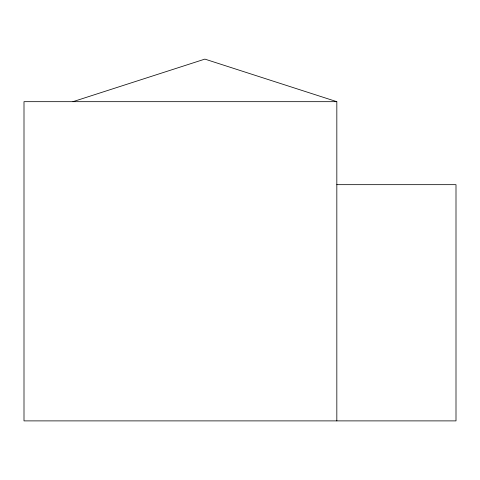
<?xml version="1.0" encoding="UTF-8"?>
<svg xmlns="http://www.w3.org/2000/svg" width="480" height="480" viewBox="0 0 480 480"><rect width="100%" height="100%" fill="white"/><g stroke="black" fill="none" stroke-linecap="round" stroke-linejoin="round"><path stroke-width="0.72" d="M72.948 101.676L204.888 59.112L336.828 101.676L336.828 420.888M336.828 101.676L24 101.676L24 420.888L456 420.888L456 184.668L336.828 184.668"/></g></svg>
